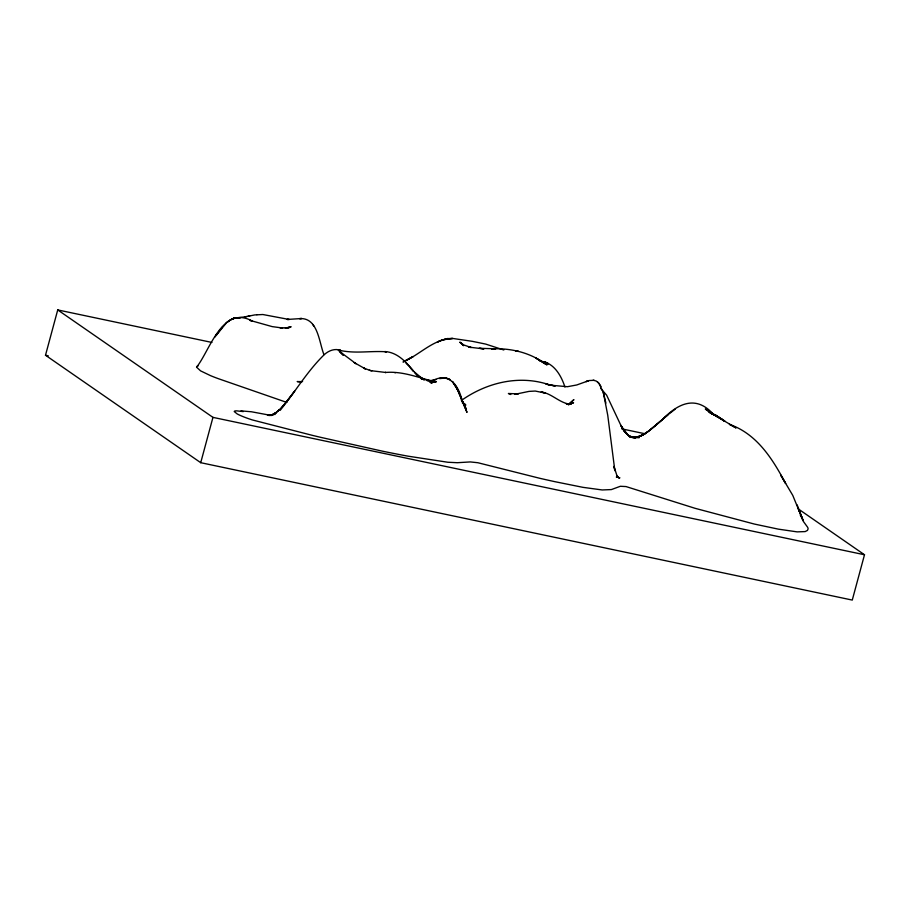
<?xml version="1.0" encoding="UTF-8"?>
<svg xmlns="http://www.w3.org/2000/svg" width="910" height="910" viewBox="0 0 910 910"><rect width="100%" height="100%" fill="white"/><g stroke="black" fill="none" stroke-linecap="round" stroke-linejoin="round"><path stroke-width="1.36" d="M797.979 508.713L864.5 554.759L852.272 600.077L200.723 462.689L45.5 355.241L57.728 309.923L211.928 342.444M200.723 462.689L212.951 417.372L57.728 309.923M280.041 327.839L282.646 328.021L272.192 326.61L249.693 320.297L252.32 321.093C222.188 304.372 209.744 351.044 196.549 367.185L200.609 370.882L210.494 375.625A49.913 7.03 15.1 0 0 218.309 378.662L286.821 402.425M214.896 337.064L222.427 327.099M286.377 402.129L294.681 391.163L282.316 406.827L284.227 404.518L277.812 411.365L279.598 409.546L275.355 413.095L276.151 412.583L270.68 415.551M280.121 410.399C294.703 392.528 306.568 372.326 322.948 355.958C327.475 351.135 334.152 347.961 340.727 350.384L338.156 350.009C354.98 354.058 368.925 350.668 386.511 351.783L384.782 351.556C397.374 352.204 406.315 362.123 413.618 371.303L410.319 367.765L417.952 375.978L414.687 372.292L423.821 379.709L420.261 377.366L424.481 379.697L421.228 378.765L431.636 380.983C416.632 376.876 401.367 371.018 385.248 372.486L385.885 372.486L370.563 370.632L363.727 368.072L365.57 369.005L354.229 362.601L356.026 363.727L339.191 351.192L343.457 355.31L340.329 351.874L342.456 353.979M216.933 334.277L215.954 335.528L226.522 322.788L226.078 323.232M568.773 404.29L573.914 399.615L568.648 404.393M712.325 413.732L710.118 411.946L714.157 415.188C696.343 394.201 677.802 403.403 661.718 420.204L648.284 431.385L643.131 434.775L636.818 437.471L642.346 435.23L648.284 431.385L668.065 414.767C658.066 422.627 649.399 432.887 637.193 437.335L642.346 435.23M196.731 366.605L198.243 365.763M675.106 409.227L668.918 414.016M461.359 400.48C486.816 382.416 519.849 374.442 549.936 385.021L545.954 384.1L555.236 385.965L551.198 385.26L567.442 386.704L576.735 384.975L589.134 380.539L594.173 380.323M271.282 415.313L276.913 412.173L271.089 415.46L273.432 414.846M568.659 404.643L570.695 403.562M568.841 404.609L572.197 402.902L568.227 404.586L573.562 402.755L569.683 404.051L570.342 404.074L566.213 403.756L570.957 404.29C559.877 403.551 552.165 393.507 541.2 391.937L545.124 393.052L535.228 391.05L529.006 391.391L514.821 394.337L518.268 393.882L508.394 393.495L510.806 394.519M402.982 362.032L413.095 356.549L403.995 361.52M403.574 361.702C420.101 354.593 433.672 338.634 452.6 338.52L447.595 338.588L442.613 339.874L452.384 338.395L472.392 341.341L485.701 344.094L503.81 349.986M643.882 434.411L634.964 437.676L637.546 437.221C613.101 436.925 656.747 438.404 630.869 436.925C623.304 434.309 641.345 439.12 633.485 437.63C627.877 436.857 624.544 431.431 621.644 427.131C624.635 432.022 628.992 437.323 633.485 437.63C627.274 436.504 623.577 430.373 620.791 425.266L624.26 431.078L628.412 435.492L621.234 426.119L606.629 395.167L600.623 388.297M431.567 382.712L433.751 381.734L431.408 382.7M431.226 382.848L434.445 381.608L430.999 382.814M588.781 380.642L586.108 381.597L588.417 380.767M432.136 380.926C448.528 371.576 458.606 385.101 462.087 400.548L457.07 388.513L452.384 381.472L457.502 389.412L457.07 388.513L467.012 412.366L460.835 397.659L466.421 409.454L462.246 401.139L464.373 404.415L463.338 403.244L465.84 405.041L463.11 403.13M431.169 382.803L435.128 381.54L431.75 382.496M435.97 379.595L430.76 381.119L434.514 380.096L428.189 380.812L431.818 382.063L429.372 381.677L435.207 382.143L432.091 382.245L436.413 381.688L431.909 382.507M286.73 328.01L291.12 326.736L285.251 328.226L289.505 327.509L281.986 327.975M269.019 415.608L269.724 415.415M246.587 316.487L244.881 316.942L254.663 314.928L262.842 314.519L289.232 319.49L287.162 319.455L301.688 318.523L299.583 318.625C317.954 317.26 319.046 342.308 323.937 354.627M274.615 414.528L275.252 414.368M445.138 339.111L447.936 338.531M245.598 316.748L237.191 317.897M444.16 378.06L444.842 378.014L439.564 378.514L444.501 378.025M239.011 317.909L239.694 317.84M237.874 317.817L235.736 317.954L239.478 318.011L235.326 317.806L233.062 318.443L239.159 317.954L234.973 317.897L230.264 319.876L234.973 317.897L239.899 318.102M302.575 381.608L297.183 381.563L301.199 382.154M271.783 415.176L268.177 415.256L272.443 415.176L268.848 415.222L269.508 415.233M479.229 348.223L483.927 348.928L468.525 347.074L471.209 347.54L463.747 344.947L459.812 342.137L463.736 345.595L463.224 345.026M479.877 348.314L495.734 348.792L491.502 348.826C509.816 348.007 528.744 352.113 543.861 362.863L535.956 358.108L546.921 364.876L542.735 362.055L547.957 364.489L543.418 362.942L545.261 363.568M241.002 410.876L251.467 411.775L270.156 415.267M394.803 372.679L395.452 372.725M617.412 477.181L616.309 477.045L619.903 477.83C617.81 478.489 615.695 473.496 617.185 476.374L613.943 466.398L614.853 470.686L607.755 415.313L603.33 392.472L598.916 383.315L596.221 381.051L593.161 380.175M267.335 414.88L271.442 415.438M371.883 370.848L369.346 370.177M243.3 411.593L236.657 410.854A17.438 2.457 15.1 0 0 234.268 411.57L237.157 413.913A31.19 4.391 15.1 0 0 243.857 416.939L245.848 417.701A28.528 4.015 15.1 0 0 252.286 419.92L312.187 435.31A304.679 42.929 15.1 0 0 320.775 437.357L381.859 451.041A219.776 30.963 15.1 0 0 408.033 456.172L447.834 462.246L457.32 462.712L470.288 461.927L477.875 462.735L539.88 478.319A223.348 31.475 15.1 0 0 554.872 481.674L582.946 487.339L602.192 489.955L611.372 489.58L620.358 486.281L626.023 486.566L695.126 508.326L754.288 524.035L778.346 529.142L797.126 531.872L805.157 531.588L807.477 530.405L808.091 528.892A106.993 15.072 15.1 0 0 807.5 527.083L803.541 521.658L799.071 510.419L803.143 520.736M621.746 428.86L645.372 433.842M45.5 355.241L48.275 355.833M212.951 417.372L864.5 554.759M538.72 360.167L547.854 363.397L544.032 361.657C555.327 365.183 561.527 376.524 564.951 387.068M426.551 380.266L427.598 380.71L427.006 380.46M709.083 412.105L716.341 415.586L724.895 421.171L709.311 412.048L718.559 417.337L710.198 412.469L710.79 412.776M709.345 412.275L716.909 415.95L709.88 412.412M462.235 402.777L464.771 404.029L463.053 403.005M709.959 412.469L736.088 427.95L729.399 424.333C756.949 433.888 772.658 459.049 785.626 483.46L780.723 475.088L792.758 495.37L802.677 519.553L797.149 504.925M711.938 413.493L705.307 409.011L713.053 414.3L710.118 411.946M617.014 476.271L619.073 477.909M463.736 345.595L460.358 342.604L463.292 345.243M406.122 363.272L409.875 366.901M597.688 382.063L598.666 383.03M312.71 324.404L313.893 326.167M800.299 515.242L802.154 518.359M599.292 383.838L601.032 386.613M605.901 403.119L603.33 392.472L603.489 393.154M229.456 320.457L226.954 322.39L229.456 320.457M440.042 340.863L437.414 342.035L442.988 339.692L440.042 340.863M249.624 315.906L248.168 316.214L249.624 315.906M256.882 314.701L256.916 314.689M444.046 378.173L440.918 378.378L446.116 378.23L444.046 378.173M447.458 378.492L445.49 378.071L447.458 378.492M516.095 350.828L515.47 350.668L518.381 351.408L516.095 350.828M540.915 360.826L538.674 360.212L540.915 360.826M449.927 379.572L448.073 378.674L449.927 379.572M719.764 417.804L716.045 415.438L724.303 420.886L719.764 417.804M457.901 390.481L454.602 384.259L457.901 390.481"/></g></svg>
